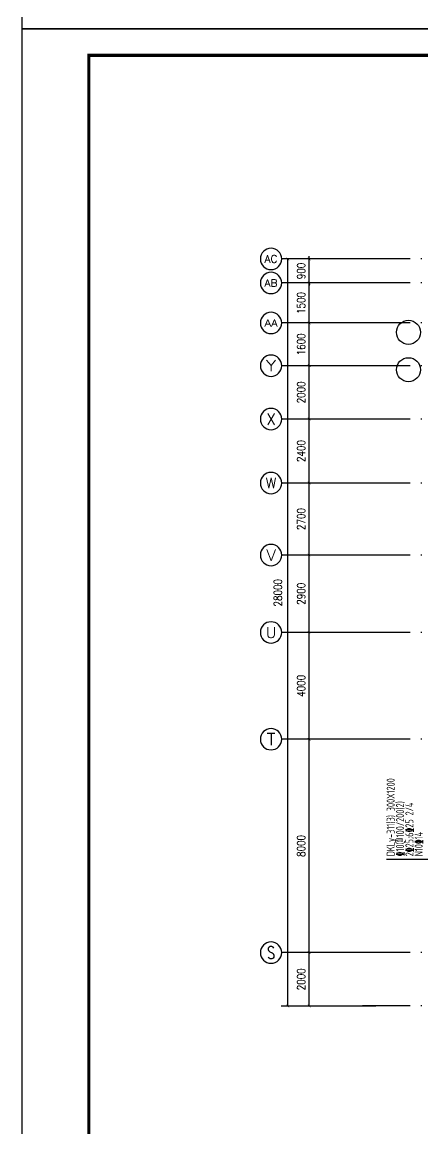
# Model space of a CAD drawing. Header units: millimetres. Extents: x 2998490 to 15040601, y 444546 to 7822218.
# Drawn here: x 14841995 to 14857013, y 7612727 to 7654209 of the extents above; entities that cross this region are included whole.
import ezdxf
from ezdxf.enums import TextEntityAlignment as Align

# ---------------------------------------------------------------- set-up
doc = ezdxf.new("R2010")
doc.units = ezdxf.units.MM
doc.header["$LTSCALE"] = 2000
doc.linetypes.add('DOTE', pattern=[2.42, 2, -0.2, 0.02, -0.2])
for name, color, linetype in [('3-AXIS', 3, 'Continuous'), ('3-AXIS_TEXT', 7, 'Continuous'), ('3-liang-rein-Y', 130, 'Continuous'), ('3-liang-R截面-Y', 70, 'Continuous'), ('3-装饰线脚', 7, 'Continuous'), ('AXIS', 3, 'Continuous'), ('AXIS_TEXT', 7, 'Continuous'), ('图框', 7, 'Continuous')]:
    doc.layers.add(name, color=color, linetype=linetype)
doc.styles.add('_TCH_AXIS', font='COMPLEX', dxfattribs={"bigfont": 'GBCBIG'})
doc.styles.add('COMPLEX', font='COMPLEX')
doc.styles.add('DIM_FONT', font='SIMPLEX', dxfattribs={"width": 0.8, "bigfont": 'HZTXT'})
doc.styles.add('TSSD_Rein', font='Tssdeng.shx', dxfattribs={"width": 0.7, "bigfont": 'hztxt.shx'})
doc.dimstyles.new('DIMN100', dxfattribs={"dimtxt": 300, "dimasz": 100, "dimexe": 250, "dimexo": 300, "dimgap": 150, "dimtad": 1, "dimdec": 0, "dimzin": 0, "dimdsep": 46, "dimtxsty": 'DIM_FONT', "dimblk": 'ARCHTICK', "dimcen": 0.09, "dimclrt": 7, "dimazin": 2, "dimtfac": 1, "dimtdec": 0, "dimtix": 1, "dimtmove": 2, "dimatfit": 3, "dimldrblk": 'ARCHTICK', "dimfxl": 0, "dimtolj": 1, "dimtzin": 0, "dimarcsym": 0})

# ---------------------------------------------------------------- blocks, each defined once
blk = doc.blocks.new('TJAD_TK_A0')
at = {"layer": '图框'}
for p, q in [((2162, 399.3), (973, 399.3)), ((973, -441.7), (973, 399.3)), ((973, -441.7), (2162, -441.7))]:
    blk.add_line(p, q, dxfattribs=at)
at = {"layer": '图框', "const_width": 1.2}
blk.add_lwpolyline([(2152, -431.7), (2152, 389.3), (998, 389.3), (998, -431.7)], close=True, dxfattribs=at)
blk = doc.blocks.new('_ArchTick')
at = {"color": 0, "linetype": 'ByBlock', "const_width": 0.15}
blk.add_lwpolyline([(-0.5, -0.5), (0.5, 0.5)], dxfattribs=at)
blk = doc.blocks.new('*D610')
at = {"layer": 'AXIS', "color": 0, "lineweight": -2}
for p, q in [((14854449, 7619332), (14852501, 7619332)), ((14852751, 7617332), (14852751, 7619332)), ((14854449, 7617332), (14852501, 7617332))]:
    blk.add_line(p, q, dxfattribs=at)
at = {"layer": 'Defpoints', "color": 0}
for p in [(14852751, 7619332), (14854749, 7619332), (14854749, 7617332)]:
    blk.add_point(p, dxfattribs=at)
at = {"layer": 'AXIS', "color": 0, "lineweight": -2, "xscale": 100, "yscale": 100, "zscale": 100}
for p, rotation in [((14852751, 7619332), 90), ((14852751, 7617332), 270)]:
    blk.add_blockref('_ArchTick', p, dxfattribs=dict(at, rotation=rotation))
at = {"layer": 'AXIS', "color": 7, "insert": (14852451, 7618332), "char_height": 300, "attachment_point": 5, "rotation": 90, "style": 'DIM_FONT'}
blk.add_mtext('\\A1;2000', dxfattribs=at)
blk = doc.blocks.new('*D611')
at = {"layer": 'AXIS', "color": 0, "lineweight": -2}
for p, q in [((14854449, 7627332), (14852501, 7627332)), ((14852751, 7619332), (14852751, 7627332)), ((14854449, 7619332), (14852501, 7619332))]:
    blk.add_line(p, q, dxfattribs=at)
at = {"layer": 'Defpoints', "color": 0}
for p in [(14852751, 7627332), (14854749, 7627332), (14854749, 7619332)]:
    blk.add_point(p, dxfattribs=at)
at = {"layer": 'AXIS', "color": 0, "lineweight": -2, "xscale": 100, "yscale": 100, "zscale": 100}
for p, rotation in [((14852751, 7627332), 90), ((14852751, 7619332), 270)]:
    blk.add_blockref('_ArchTick', p, dxfattribs=dict(at, rotation=rotation))
at = {"layer": 'AXIS', "color": 7, "insert": (14852451, 7623332), "char_height": 300, "attachment_point": 5, "rotation": 90, "style": 'DIM_FONT'}
blk.add_mtext('\\A1;8000', dxfattribs=at)
blk = doc.blocks.new('*D612')
at = {"layer": 'AXIS', "color": 0, "lineweight": -2}
for p, q in [((14854449, 7631332), (14852501, 7631332)), ((14852751, 7627332), (14852751, 7631332)), ((14854449, 7627332), (14852501, 7627332))]:
    blk.add_line(p, q, dxfattribs=at)
at = {"layer": 'Defpoints', "color": 0}
for p in [(14852751, 7631332), (14854749, 7631332), (14854749, 7627332)]:
    blk.add_point(p, dxfattribs=at)
at = {"layer": 'AXIS', "color": 0, "lineweight": -2, "xscale": 100, "yscale": 100, "zscale": 100}
for p, rotation in [((14852751, 7631332), 90), ((14852751, 7627332), 270)]:
    blk.add_blockref('_ArchTick', p, dxfattribs=dict(at, rotation=rotation))
at = {"layer": 'AXIS', "color": 7, "insert": (14852451, 7629332), "char_height": 300, "attachment_point": 5, "rotation": 90, "style": 'DIM_FONT'}
blk.add_mtext('\\A1;4000', dxfattribs=at)
blk = doc.blocks.new('*D613')
at = {"layer": 'AXIS', "color": 0, "lineweight": -2}
for p, q in [((14854449, 7634232), (14852501, 7634232)), ((14852751, 7631332), (14852751, 7634232)), ((14854449, 7631332), (14852501, 7631332))]:
    blk.add_line(p, q, dxfattribs=at)
at = {"layer": 'Defpoints', "color": 0}
for p in [(14852751, 7634232), (14854749, 7634232), (14854749, 7631332)]:
    blk.add_point(p, dxfattribs=at)
at = {"layer": 'AXIS', "color": 0, "lineweight": -2, "xscale": 100, "yscale": 100, "zscale": 100}
for p, rotation in [((14852751, 7634232), 90), ((14852751, 7631332), 270)]:
    blk.add_blockref('_ArchTick', p, dxfattribs=dict(at, rotation=rotation))
at = {"layer": 'AXIS', "color": 7, "insert": (14852451, 7632782), "char_height": 300, "attachment_point": 5, "rotation": 90, "style": 'DIM_FONT'}
blk.add_mtext('\\A1;2900', dxfattribs=at)
blk = doc.blocks.new('*D614')
at = {"layer": 'AXIS', "color": 0, "lineweight": -2}
for p, q in [((14854449, 7636932), (14852501, 7636932)), ((14852751, 7634232), (14852751, 7636932)), ((14854449, 7634232), (14852501, 7634232))]:
    blk.add_line(p, q, dxfattribs=at)
at = {"layer": 'Defpoints', "color": 0}
for p in [(14852751, 7636932), (14854749, 7636932), (14854749, 7634232)]:
    blk.add_point(p, dxfattribs=at)
at = {"layer": 'AXIS', "color": 0, "lineweight": -2, "xscale": 100, "yscale": 100, "zscale": 100}
for p, rotation in [((14852751, 7636932), 90), ((14852751, 7634232), 270)]:
    blk.add_blockref('_ArchTick', p, dxfattribs=dict(at, rotation=rotation))
at = {"layer": 'AXIS', "color": 7, "insert": (14852451, 7635582), "char_height": 300, "attachment_point": 5, "rotation": 90, "style": 'DIM_FONT'}
blk.add_mtext('\\A1;2700', dxfattribs=at)
blk = doc.blocks.new('*D615')
at = {"layer": 'AXIS', "color": 0, "lineweight": -2}
for p, q in [((14854449, 7639332), (14852501, 7639332)), ((14852751, 7636932), (14852751, 7639332)), ((14854449, 7636932), (14852501, 7636932))]:
    blk.add_line(p, q, dxfattribs=at)
at = {"layer": 'Defpoints', "color": 0}
for p in [(14852751, 7639332), (14854749, 7639332), (14854749, 7636932)]:
    blk.add_point(p, dxfattribs=at)
at = {"layer": 'AXIS', "color": 0, "lineweight": -2, "xscale": 100, "yscale": 100, "zscale": 100}
for p, rotation in [((14852751, 7639332), 90), ((14852751, 7636932), 270)]:
    blk.add_blockref('_ArchTick', p, dxfattribs=dict(at, rotation=rotation))
at = {"layer": 'AXIS', "color": 7, "insert": (14852451, 7638132), "char_height": 300, "attachment_point": 5, "rotation": 90, "style": 'DIM_FONT'}
blk.add_mtext('\\A1;2400', dxfattribs=at)
blk = doc.blocks.new('*D616')
at = {"layer": 'AXIS', "color": 0, "lineweight": -2}
for p, q in [((14854449, 7641332), (14852501, 7641332)), ((14852751, 7639332), (14852751, 7641332)), ((14854449, 7639332), (14852501, 7639332))]:
    blk.add_line(p, q, dxfattribs=at)
at = {"layer": 'Defpoints', "color": 0}
for p in [(14852751, 7641332), (14854749, 7641332), (14854749, 7639332)]:
    blk.add_point(p, dxfattribs=at)
at = {"layer": 'AXIS', "color": 0, "lineweight": -2, "xscale": 100, "yscale": 100, "zscale": 100}
for p, rotation in [((14852751, 7641332), 90), ((14852751, 7639332), 270)]:
    blk.add_blockref('_ArchTick', p, dxfattribs=dict(at, rotation=rotation))
at = {"layer": 'AXIS', "color": 7, "insert": (14852451, 7640332), "char_height": 300, "attachment_point": 5, "rotation": 90, "style": 'DIM_FONT'}
blk.add_mtext('\\A1;2000', dxfattribs=at)
blk = doc.blocks.new('*D617')
at = {"layer": 'AXIS', "color": 0, "lineweight": -2}
for p, q in [((14854449, 7642932), (14852501, 7642932)), ((14852751, 7641332), (14852751, 7642932)), ((14854449, 7641332), (14852501, 7641332))]:
    blk.add_line(p, q, dxfattribs=at)
at = {"layer": 'Defpoints', "color": 0}
for p in [(14852751, 7642932), (14854749, 7642932), (14854749, 7641332)]:
    blk.add_point(p, dxfattribs=at)
at = {"layer": 'AXIS', "color": 0, "lineweight": -2, "xscale": 100, "yscale": 100, "zscale": 100}
for p, rotation in [((14852751, 7642932), 90), ((14852751, 7641332), 270)]:
    blk.add_blockref('_ArchTick', p, dxfattribs=dict(at, rotation=rotation))
at = {"layer": 'AXIS', "color": 7, "insert": (14852451, 7642132), "char_height": 300, "attachment_point": 5, "rotation": 90, "style": 'DIM_FONT'}
blk.add_mtext('\\A1;1600', dxfattribs=at)
blk = doc.blocks.new('*D618')
at = {"layer": 'AXIS', "color": 0, "lineweight": -2}
for p, q in [((14854449, 7644432), (14852501, 7644432)), ((14852751, 7642932), (14852751, 7644432)), ((14854449, 7642932), (14852501, 7642932))]:
    blk.add_line(p, q, dxfattribs=at)
at = {"layer": 'Defpoints', "color": 0}
for p in [(14852751, 7644432), (14854749, 7644432), (14854749, 7642932)]:
    blk.add_point(p, dxfattribs=at)
at = {"layer": 'AXIS', "color": 0, "lineweight": -2, "xscale": 100, "yscale": 100, "zscale": 100}
for p, rotation in [((14852751, 7644432), 90), ((14852751, 7642932), 270)]:
    blk.add_blockref('_ArchTick', p, dxfattribs=dict(at, rotation=rotation))
at = {"layer": 'AXIS', "color": 7, "insert": (14852451, 7643682), "char_height": 300, "attachment_point": 5, "rotation": 90, "style": 'DIM_FONT'}
blk.add_mtext('\\A1;1500', dxfattribs=at)
blk = doc.blocks.new('*D619')
at = {"layer": 'AXIS', "color": 0, "lineweight": -2}
for p, q in [((14854449, 7645332), (14852501, 7645332)), ((14852751, 7645332), (14852751, 7645432)), ((14852751, 7644432), (14852751, 7645332)), ((14854449, 7644432), (14852501, 7644432)), ((14852751, 7644432), (14852751, 7644332))]:
    blk.add_line(p, q, dxfattribs=at)
at = {"layer": 'Defpoints', "color": 0}
for p in [(14852751, 7645332), (14854749, 7645332), (14854749, 7644432)]:
    blk.add_point(p, dxfattribs=at)
at = {"layer": 'AXIS', "color": 0, "lineweight": -2, "xscale": 100, "yscale": 100, "zscale": 100}
for p, rotation in [((14852751, 7645332), 270), ((14852751, 7644432), 90)]:
    blk.add_blockref('_ArchTick', p, dxfattribs=dict(at, rotation=rotation))
at = {"layer": 'AXIS', "color": 7, "insert": (14852451, 7644882), "char_height": 300, "attachment_point": 5, "rotation": 90, "style": 'DIM_FONT'}
blk.add_mtext('\\A1;900', dxfattribs=at)
blk = doc.blocks.new('*D620')
at = {"layer": 'AXIS', "color": 0, "lineweight": -2}
for p, q in [((14855249, 7645332), (14851701, 7645332)), ((14851951, 7617332), (14851951, 7645332)), ((14855249, 7617332), (14851701, 7617332))]:
    blk.add_line(p, q, dxfattribs=at)
at = {"layer": 'Defpoints', "color": 0}
for p in [(14851951, 7645332), (14855549, 7645332), (14855549, 7617332)]:
    blk.add_point(p, dxfattribs=at)
at = {"layer": 'AXIS', "color": 0, "lineweight": -2, "xscale": 100, "yscale": 100, "zscale": 100}
for p, rotation in [((14851951, 7645332), 90), ((14851951, 7617332), 270)]:
    blk.add_blockref('_ArchTick', p, dxfattribs=dict(at, rotation=rotation))
at = {"layer": 'AXIS', "color": 7, "insert": (14851579, 7632822), "char_height": 300, "attachment_point": 5, "rotation": 90, "style": 'DIM_FONT'}
blk.add_mtext('\\A1;28000', dxfattribs=at)
blk = doc.blocks.new('_AXISO')
blk.add_circle((0, 0), 0.5)
at = {"layer": '3-AXIS_TEXT', "style": 'COMPLEX', "width": 1.041667}
blk.add_attdef('A', text='', height=0.56, dxfattribs=at).set_placement((-0.25, -0.28), (0.25, -0.28), align=Align.FIT)

msp = doc.modelspace()

# ---------------------------------------------------------------- linework, layer by layer
at = {"layer": '3-AXIS', "color": 15, "linetype": 'DOTE'}
for p, q in [((14933972.2, 7645332.3), (14854749, 7645332.3)), ((14933972.2, 7644432.3), (14854749, 7644432.3)), ((14933972.2, 7642932.3), (14854749, 7642932.3)), ((14933972.2, 7641332.3), (14854749, 7641332.3)), ((14933972.2, 7639332.3), (14854749, 7639332.3)), ((14933972.2, 7636932.3), (14854749, 7636932.3)), ((14933972.2, 7634232.3), (14854749, 7634232.3)), ((14933972.2, 7631332.3), (14854749, 7631332.3)), ((14933972.2, 7627332.3), (14854749, 7627332.3)), ((14933972.2, 7619332.3), (14854749, 7619332.3)), ((14933972.2, 7617332.3), (14854749, 7617332.3))]:
    msp.add_line(p, q, dxfattribs=at)
at = {"layer": '3-liang-R截面-Y'}
msp.add_line((14855647.5, 7622838.4), (14857420.6, 7622838.4), dxfattribs=at)
at = {"layer": '3-装饰线脚'}
for centre in [(14856472.2, 7642582.3), (14856472.2, 7641182.3)]:
    msp.add_circle(centre, 450, dxfattribs=at)
at = {"layer": 'AXIS'}
for p, q in [((14854749, 7645332.3), (14851724.5, 7645332.3)), ((14854749, 7644432.3), (14851724.5, 7644432.3)), ((14854749, 7642932.3), (14851724.5, 7642932.3)), ((14854749, 7641332.3), (14851724.5, 7641332.3)), ((14854749, 7639332.3), (14851724.5, 7639332.3)), ((14854749, 7636932.3), (14851724.5, 7636932.3)), ((14854749, 7634231.9), (14851724.5, 7634231.9)), ((14854749, 7631332.3), (14851724.5, 7631332.3)), ((14854749, 7627332.3), (14851724.5, 7627332.3)), ((14854749, 7619332.3), (14851724.5, 7619332.3))]:
    msp.add_line(p, q, dxfattribs=at)

# ---------------------------------------------------------------- block references
ref = msp.add_blockref('_AXISO', (14851324.5, 7645332.3), dxfattribs=dict(at, xscale=-800, yscale=800, zscale=800))
ref.add_attrib('A', 'AC', dxfattribs={"layer": 'AXIS_TEXT', "height": 282.17, "style": '_TCH_AXIS'}).set_placement((14851082.6, 7645191.2), (14851566.3, 7645191.2), align=Align.FIT)
ref = msp.add_blockref('_AXISO', (14851324.5, 7644432.3), dxfattribs=dict(at, xscale=-800, yscale=800, zscale=800))
ref.add_attrib('A', 'AB', dxfattribs={"layer": 'AXIS_TEXT', "height": 270.86, "style": '_TCH_AXIS'}).set_placement((14851079.4, 7644296.9), (14851569.5, 7644296.9), align=Align.FIT)
ref = msp.add_blockref('_AXISO', (14851324.5, 7642932.3), dxfattribs=dict(at, xscale=-800, yscale=800, zscale=800))
ref.add_attrib('A', 'AA', dxfattribs={"layer": 'AXIS_TEXT', "height": 265.5, "style": '_TCH_AXIS'}).set_placement((14851078, 7642799.5), (14851571, 7642799.5), align=Align.FIT)
ref = msp.add_blockref('_AXISO', (14851324.5, 7641332.3), dxfattribs=dict(at, xscale=-800, yscale=800, zscale=800))
ref.add_attrib('A', 'Y', dxfattribs={"layer": 'AXIS_TEXT', "height": 415.3, "style": '_TCH_AXIS'}).set_placement((14851136.6, 7641124.7), (14851512.3, 7641124.7), align=Align.FIT)
ref = msp.add_blockref('_AXISO', (14851324.5, 7639332.3), dxfattribs=dict(at, xscale=-800, yscale=800, zscale=800))
ref.add_attrib('A', 'X', dxfattribs={"layer": 'AXIS_TEXT', "height": 425.2, "style": '_TCH_AXIS'}).set_placement((14851142.3, 7639119.7), (14851506.7, 7639119.7), align=Align.FIT)
ref = msp.add_blockref('_AXISO', (14851324.5, 7636932.3), dxfattribs=dict(at, xscale=-800, yscale=800, zscale=800))
ref.add_attrib('A', 'W', dxfattribs={"layer": 'AXIS_TEXT', "height": 386.7, "style": '_TCH_AXIS'}).set_placement((14851121.9, 7636739), (14851527, 7636739), align=Align.FIT)
ref = msp.add_blockref('_AXISO', (14851324.5, 7634231.9), dxfattribs=dict(at, xscale=-800, yscale=800, zscale=800))
ref.add_attrib('A', 'V', dxfattribs={"layer": 'AXIS_TEXT', "height": 425.2, "style": '_TCH_AXIS'}).set_placement((14851142.3, 7634019.3), (14851506.7, 7634019.3), align=Align.FIT)
ref = msp.add_blockref('_AXISO', (14851324.5, 7631332.3), dxfattribs=dict(at, xscale=-800, yscale=800, zscale=800))
ref.add_attrib('A', 'U', dxfattribs={"layer": 'AXIS_TEXT', "height": 405.5, "style": '_TCH_AXIS'}).set_placement((14851131.4, 7631129.5), (14851517.6, 7631129.5), align=Align.FIT)
ref = msp.add_blockref('_AXISO', (14851324.5, 7627332.3), dxfattribs=dict(at, xscale=-800, yscale=800, zscale=800))
ref.add_attrib('A', 'T', dxfattribs={"layer": 'AXIS_TEXT', "height": 455.7, "style": '_TCH_AXIS'}).set_placement((14851161.7, 7627104.5), (14851487.2, 7627104.5), align=Align.FIT)
ref = msp.add_blockref('_AXISO', (14851324.5, 7619332.3), dxfattribs=dict(at, xscale=-800, yscale=800, zscale=800))
ref.add_attrib('A', 'S', dxfattribs={"layer": 'AXIS_TEXT', "height": 465.9, "style": '_TCH_AXIS'}).set_placement((14851169.2, 7619099.3), (14851479.8, 7619099.3), align=Align.FIT)
at = {"layer": '图框', "xscale": 100, "yscale": 100, "zscale": 100}
for p in [(14744694.6, 7698133.9), (14744694.6, 7614033.9)]:
    msp.add_blockref('TJAD_TK_A0', p, dxfattribs=at)

# ---------------------------------------------------------------- texts
at = {"layer": '3-liang-rein-Y', "style": 'TSSD_Rein', "width": 0.7}
for s, p in [('%%13210@100/200(2)', (14856307.2, 7622942.6)), ('2%%13225;6%%13225 2/4', (14856657.2, 7622942.6)), ('N10%%13214', (14857007.2, 7622942.6))]:
    msp.add_text(s, height=300, rotation=90, dxfattribs=at).set_placement(p)
at = {"layer": '3-liang-R截面-Y', "style": 'TSSD_Rein', "width": 0.7}
msp.add_text('DKLy-311(3) 300X1200', height=300, rotation=90, dxfattribs=at).set_placement((14855957.2, 7622942.6))

# ---------------------------------------------------------------- dimensions: what is measured, and where the dimension line sits
at = {"layer": 'AXIS'}
dim = msp.add_linear_dim(base=(14851951.5, 7645332.3), p1=(14855549, 7617332.3), p2=(14855549, 7645332.3), angle=90, dimstyle='DIMN100', dxfattribs=at)
dim.commit()
dim.dimension.update_dxf_attribs({"geometry": '*D620', "text_midpoint": (14851578.8, 7632821.7), "dimtype": 161})
for p1, p2, picture, middle in [((14854749, 7644432.3), (14854749, 7645332.3), '*D619', (14852451.5, 7644882.3)), ((14854749, 7642932.3), (14854749, 7644432.3), '*D618', (14852451.5, 7643682.3)), ((14854749, 7641332.3), (14854749, 7642932.3), '*D617', (14852451.5, 7642132.3)), ((14854749, 7639332.3), (14854749, 7641332.3), '*D616', (14852451.5, 7640332.3)), ((14854749, 7636932.3), (14854749, 7639332.3), '*D615', (14852451.5, 7638132.3)), ((14854749, 7634231.9), (14854749, 7636932.3), '*D614', (14852451.5, 7635582.1)), ((14854749, 7631332.3), (14854749, 7634231.9), '*D613', (14852451.5, 7632782.1)), ((14854749, 7627332.3), (14854749, 7631332.3), '*D612', (14852451.5, 7629332.3)), ((14854749, 7619332.3), (14854749, 7627332.3), '*D611', (14852451.5, 7623332.3)), ((14854749, 7617332.3), (14854749, 7619332.3), '*D610', (14852451.5, 7618332.3))]:
    dim = msp.add_aligned_dim(p1=p1, p2=p2, distance=1997.5, dimstyle='DIMN100', dxfattribs=at)
    dim.commit()
    dim.dimension.update_dxf_attribs({"geometry": picture, "text_midpoint": middle})

doc.saveas('drawing.dxf')
